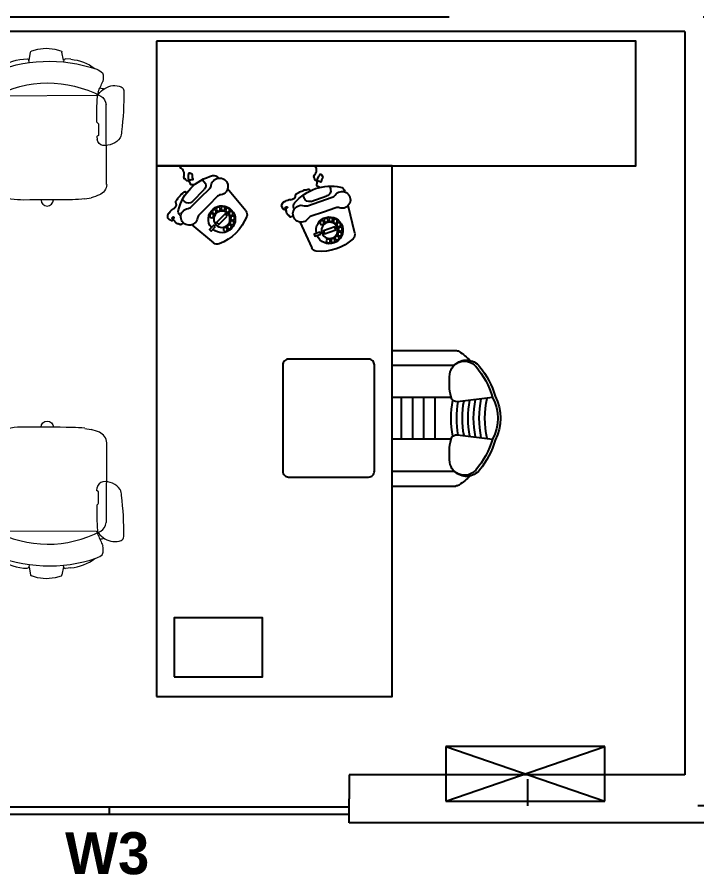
# Model space of a CAD drawing. Header units: inches. Extents: x 482566 to 494966, y -26460 to -22226.
# Drawn here: x 487429.7 to 487557.2, y -24374.5 to -24213.5 of the extents above; entities that cross this region are included whole.
import ezdxf

# ---------------------------------------------------------------- set-up
doc = ezdxf.new("R2010")
doc.units = ezdxf.units.IN
doc.header["$LTSCALE"] = 15
doc.header["$MEASUREMENT"] = 0
doc.linetypes.add('TRATTEGGIATA2', pattern=[9.525, 6.35, -3.175])
doc.layers.add('A-furniture', color=50, linetype='Continuous', lineweight=9)
doc.layers.add('I-ANNO-TEXT', color=7, linetype='Continuous', lineweight=18)
for name, color, linetype in [('furniture', 4, 'Continuous'), ('GLAZING', 4, 'Continuous'), ('I-FURN', 4, 'Continuous'), ('I-WALL-IN', 3, 'Continuous'), ('SUI GAS LINE', 30, 'TRATTEGGIATA2')]:
    doc.layers.add(name, color=color, linetype=linetype)
doc.styles.add('MICRO', font='')
doc.styles.get('MICRO').set_extended_font_data('MicrogrammaSSi', bold=True)

# ---------------------------------------------------------------- blocks, each defined once
blk = doc.blocks.new('A$C6A0E07C9')
at = {"layer": 'A-furniture'}
for p, q in [((-0.2138, 0.2718), (0.1182, 0.2876)), ((0.0377, 0.2515), (-0.0033, 0.2499)), ((0.0418, 0.2505), (0.045, 0.2473)), ((-0.0121, 0.2424), (-0.025, 0.2422)), ((-0.0115, 0.2426), (-0.0121, 0.2424)), ((-0.0112, 0.2428), (-0.0115, 0.2426)), ((-0.0079, 0.2484), (-0.0112, 0.2428)), ((0.045, 0.2473), (0.0464, 0.2461)), ((0.0464, 0.2461), (0.0478, 0.2453)), ((0.0478, 0.2453), (0.0485, 0.2451)), ((0.1585, 0.2497), (0.1792, -0.1667)), ((-0.2691, 0.1773), (-0.2664, 0.2046)), ((0.3152, 0.1516), (0.3188, 0.1294)), ((0.3146, 0.1213), (0.3056, 0.1197)), ((0.3131, 0.1211), (0.3466, 0.116)), ((0.3514, 0.1128), (0.36, 0.0876)), ((0.36, 0.0876), (0.3659, 0.0513)), ((-0.2893, 0.0294), (-0.2841, 0.0379)), ((-0.2841, 0.0379), (-0.2762, 0.0438)), ((-0.2762, 0.0438), (-0.2666, 0.0462)), ((0.3659, 0.0513), (0.3636, 0.0146)), ((-0.2907, 0.0196), (-0.2893, 0.0294)), ((-0.2883, 0.01), (-0.2907, 0.0196)), ((-0.2824, 0.002), (-0.2883, 0.01)), ((-0.2739, -0.003), (-0.2824, 0.002)), ((0.3636, 0.0146), (0.3576, -0.0113)), ((-0.2641, -0.0045), (-0.2739, -0.003)), ((0.3108, -0.0224), (0.3218, -0.0234)), ((0.3197, -0.023), (0.3546, -0.0146)), ((0.3546, -0.0146), (0.3564, -0.0132)), ((0.3564, -0.0132), (0.3576, -0.0113)), ((0.0087, -0.176), (-0.0042, -0.1772)), ((0.0094, -0.1763), (0.0087, -0.176)), ((0.0097, -0.1764), (0.0094, -0.1763)), ((0.0135, -0.1816), (0.0097, -0.1764)), ((0.0631, -0.1788), (0.066, -0.1753)), ((0.066, -0.1753), (0.0673, -0.174)), ((0.0673, -0.174), (0.0686, -0.173)), ((0.0686, -0.173), (0.0692, -0.1728)), ((0.2962, -0.1472), (0.2839, -0.1595)), ((-0.1895, -0.2174), (0.1433, -0.1996)), ((0.0591, -0.1802), (0.0183, -0.1827))]:
    blk.add_line(p, q, dxfattribs=at)
for centre, radius, start, end in [((0.2241, -0.8917), 1.2574, 92.3594, 100.1757), ((0.1721, 0.3454), 0.0192, 28.1256, 89.2436), ((0.0274, 0.2777), 0.0792, 129.4999, 189.1152), ((0.0065, 0.2825), 0.0635, 94.0792, 117.5938), ((0.1209, 0.3234), 0.0749, 330.3794, 24.513), ((0.117, 0.2414), 0.0463, 34.0902, 88.4441), ((0.1077, 0.3263), 0.0879, 309.6726, 333.0223), ((-0.21, 0.2233), 0.0487, 94.526, 161.0109), ((-0.0222, 0.2712), 0.0292, 192.0047, 264.4409), ((0.0374, 0.2414), 0.0101, 64.5281, 88.6391), ((0.0007, 1.5534), 1.3091, 272.0899, 276.676), ((0.1493, 0.274), 0.0211, 279.8693, 313.3434), ((-0.2488, 0.0248), 0.4712, 334.5973, 30.9732), ((0.1704, 0.2449), 0.0129, 130.1366, 158.0173), ((0.1866, 0.1808), 0.0779, 100.0525, 108.2672), ((-1.1254, 2.7931), 2.8487, 297.1157, 298.0695), ((-0.9196, -0.0126), 1.143, 14.0931, 15.0056), ((0.2336, 0.2226), 0.0597, 72.5282, 107.7011), ((0.1951, 0.2221), 0.0806, 25.5198, 45.5387), ((-0.3014, 0.0263), 0.6141, 339.6108, 22.0467), ((0.5941, -0.0351), 0.8932, 162.1203, 164.4323), ((-0.0038, 0.2437), 0.00623, 84.8455, 131.3174), ((0.1276, 0.1249), 0.1894, 8.0925, 40.8276), ((0.1816, 0.1421), 0.4521, 175.5289, 182.0991), ((72.2191, 3.6268), 72.5738, 182.765274, 182.924882), ((0.31, 0.1288), 0.0088, 301.088, 3.1667), ((0.3467, 0.1108), 0.00513, 22.8184, 91.0076), ((0.1162, -0.0378), 0.2107, 328.6962, 1.8079), ((0.3177, -0.0315), 0.00903, 2.1237, 63.3709), ((0.0809, -0.0616), 0.3414, 182.481, 200.7553), ((0.0015, -0.2058), 0.0292, 101.2525, 173.6887), ((0.0579, -0.1702), 0.0101, 277.0543, 301.1654), ((0.1515, -1.4793), 1.3091, 89.0174, 93.6036), ((0.138, -0.155), 0.0449, 276.7939, 330.1521), ((0.1724, -0.1915), 0.0211, 52.3501, 85.8241), ((0.197, -0.1553), 0.0211, 212.6602, 229.0352), ((0.1633, -0.2919), 0.1223, 63.0548, 80.6357), ((0.1362, -0.2476), 0.0879, 32.6712, 56.0209), ((-0.1856, -0.1603), 0.0572, 202.8821, 266.1169), ((0.0516, -0.2073), 0.0792, 176.5782, 236.1936), ((0.0171, -0.1766), 0.00623, 234.376, 280.848), ((-0.9196, -0.0126), 1.143, 350.6964, 351.6126), ((0.1491, -0.2435), 0.0749, 341.1805, 35.314), ((0.3239, 0.0551), 0.2601, 246.1539, 250.8174), ((0.249, -0.1528), 0.0392, 254.2998, 275.9911), ((0.2537, -0.1401), 0.0518, 269.3553, 293.3788), ((0.0312, -0.2142), 0.0635, 248.0997, 271.6142), ((0.1312, 0.9758), 1.2574, 265.5178, 273.334), ((0.2022, -0.2604), 0.0192, 276.4498, 337.5679)]:
    blk.add_arc(centre, radius, start, end, dxfattribs=at)
blk = doc.blocks.new('A$C129F564C')
at = {"layer": 'furniture'}
for p, q in [((0.8878, 1.0214), (0.8732, 1.1399)), ((1.0145, 1.1399), (0.9998, 1.0214)), ((0.7138, 0.8), (0.7138, 1.0154)), ((0.7638, 0.8), (0.7638, 1.0108)), ((0.8732, 0.9997), (0.8732, 0.8)), ((1.0145, 0.9997), (1.0145, 0.8)), ((1.1238, 0.8), (1.1238, 1.0108)), ((1.1738, 0.8), (1.1738, 1.0154)), ((1.0145, 0.9444), (0.8732, 0.9444)), ((1.0145, 0.9063), (0.8732, 0.9063)), ((1.0145, 0.8683), (0.8732, 0.8683)), ((1.0145, 0.8303), (0.8732, 0.8303)), ((1.5709, 0.6727), (1.6649, 0.6505)), ((1.711, 0.6397), (1.7134, 0.6391)), ((1.7309, 0.5871), (1.7217, 0.5902)), ((1.6793, 0.5244), (1.6976, 0.5784)), ((1.6094, 0.4871), (1.5213, 0.5268)), ((1.7004, 0.4972), (1.6911, 0.5003)), ((1.6548, 0.4666), (1.6526, 0.4676)), ((1.6472, 0.3032), (1.7218, 0.2417)), ((1.7583, 0.2116), (1.7602, 0.2101)), ((1.5997, 0.1197), (1.5383, 0.1942)), ((1.6789, 0.1223), (1.7192, 0.1626)), ((1.753, 0.1557), (1.7461, 0.1626)), ((1.6858, 0.0885), (1.6789, 0.0954)), ((1.6314, 0.0812), (1.6298, 0.0831))]:
    blk.add_line(p, q, dxfattribs=at)
for points in [[(1.1198, 1.083, 0.106121), (1.0145, 1.1399, 0.249834), (0.8732, 1.1399, 0.106121), (0.7678, 1.083)], [(0.7481, 1.0644, 0.042822), (0.7173, 1.0266)], [(1.1703, 1.0266, 0.042822), (1.1396, 1.0644, 0.249834)]]:
    blk.add_lwpolyline(points, format="xyb", dxfattribs=at)
for points in [[(0, 0), (0, 0.8), (1.8, 0.8), (1.8, 0)], [(1.5827, 0.6082), (1.5925, 0.6049), (1.5794, 0.5664), (1.5697, 0.5697)], [(1.5679, 0.5572), (1.5753, 0.5546), (1.5686, 0.5347), (1.5611, 0.5372)], [(0.0667, 0.0598), (0.0667, 0.3598), (0.2667, 0.3598), (0.2667, 0.0598)], [(1.6293, 0.2401), (1.6367, 0.2328), (1.6079, 0.2041), (1.6006, 0.2114)], [(1.5935, 0.2009), (1.5991, 0.1953), (1.5841, 0.1804), (1.5785, 0.186)]]:
    blk.add_lwpolyline(points, close=True, dxfattribs=at)
for points in [[(1.1244, 0.4285), (0.7644, 0.4285, -0.414214), (0.7444, 0.4485), (0.7444, 0.7195, -0.414214), (0.7644, 0.7395), (1.1244, 0.7395, -0.414214), (1.1444, 0.7195), (1.1444, 0.4485, -0.414214)], [(1.6572, 0.6088), (1.6429, 0.5668), (1.6287, 0.5249, -0.162278), (1.6214, 0.5153, 2), (1.6646, 0.5007, -0.162278), (1.6647, 0.5127), (1.6789, 0.5546), (1.6932, 0.5965, -0.162278), (1.7004, 0.6061, 2), (1.6573, 0.6208, -0.162278)], [(1.6964, 0.2077), (1.6651, 0.1764), (1.6338, 0.1451, -0.162278), (1.623, 0.1397, 2), (1.6553, 0.1075, -0.162278), (1.6606, 0.1182), (1.6919, 0.1495), (1.7233, 0.1808, -0.162278), (1.734, 0.1862, 2), (1.7018, 0.2185, -0.162278)]]:
    blk.add_lwpolyline(points, format="xyb", close=True, dxfattribs=at)
for points in [[(1.7267, 0.5549), (1.7314, 0.5454), (1.7339, 0.5446), (1.736, 0.5445), (1.7419, 0.5454), (1.744, 0.5453), (1.7457, 0.5441), (1.7474, 0.5449), (1.7495, 0.5449), (1.7528, 0.5466), (1.7549, 0.5465), (1.765, 0.5515), (1.768, 0.554), (1.7714, 0.5557), (1.7714, 0.5578), (1.7705, 0.5595), (1.7689, 0.5607), (1.7664, 0.5616), (1.7655, 0.5633), (1.7634, 0.5633), (1.7618, 0.5646), (1.7525, 0.56), (1.7504, 0.56), (1.7474, 0.5596), (1.7441, 0.5579), (1.7466, 0.5529), (1.7466, 0.5508), (1.7474, 0.5491), (1.7474, 0.547), (1.7474, 0.5449), (1.7507, 0.5382), (1.7532, 0.5373), (1.7553, 0.5373), (1.7578, 0.5364), (1.7595, 0.5352), (1.7603, 0.5335), (1.7637, 0.5352), (1.7662, 0.5343), (1.7679, 0.5351), (1.7691, 0.5368), (1.7704, 0.5385), (1.7755, 0.541), (1.7776, 0.541), (1.7809, 0.5426), (1.783, 0.5426), (1.7851, 0.5426), (1.7872, 0.5426), (1.7889, 0.5434), (1.7914, 0.5426), (1.7931, 0.5413), (1.7956, 0.5404), (1.799, 0.5379), (1.8, 0.5384)], [(1.6284, 0.4648), (1.6282, 0.4642), (1.6285, 0.4641), (1.6263, 0.4576), (1.6266, 0.4575), (1.6262, 0.4561), (1.6265, 0.456), (1.6262, 0.4551), (1.6265, 0.4549), (1.6262, 0.454), (1.6281, 0.4533), (1.6279, 0.4526), (1.6295, 0.4521), (1.6291, 0.4508), (1.6307, 0.4502), (1.6305, 0.4496), (1.6321, 0.449), (1.6319, 0.4484), (1.6329, 0.448), (1.6328, 0.4477), (1.6341, 0.4472), (1.6335, 0.4456), (1.6345, 0.4453), (1.6342, 0.4443), (1.6381, 0.443), (1.638, 0.4426), (1.6422, 0.4412), (1.6424, 0.4415), (1.6459, 0.4403), (1.6462, 0.441), (1.6566, 0.4374), (1.6567, 0.4377), (1.6581, 0.4373), (1.6583, 0.4379), (1.6593, 0.4376), (1.6596, 0.4386), (1.6599, 0.4385), (1.6609, 0.4414), (1.6606, 0.4415), (1.661, 0.4428), (1.6597, 0.4433), (1.6599, 0.4439), (1.659, 0.4443), (1.6591, 0.4446), (1.6581, 0.4449), (1.6575, 0.4433), (1.6569, 0.4435), (1.6563, 0.4419), (1.6557, 0.4421), (1.6553, 0.4411), (1.655, 0.4412), (1.6546, 0.4399), (1.6539, 0.4401), (1.6536, 0.4392), (1.6533, 0.4393), (1.6529, 0.4383), (1.6526, 0.4384), (1.6512, 0.4342), (1.6515, 0.434), (1.6511, 0.4331), (1.6518, 0.4328), (1.6515, 0.4319), (1.6534, 0.4312), (1.6532, 0.4305), (1.6555, 0.4298), (1.6553, 0.4291), (1.6585, 0.428), (1.6584, 0.4277), (1.6597, 0.4272), (1.6595, 0.4266), (1.6657, 0.4245), (1.666, 0.4251), (1.6673, 0.4247), (1.6676, 0.4256), (1.6689, 0.4252), (1.6692, 0.4262), (1.6705, 0.4257), (1.6712, 0.4277), (1.6722, 0.4274), (1.6725, 0.4284), (1.6742, 0.4278), (1.6747, 0.4294), (1.6754, 0.4292), (1.6758, 0.4305), (1.6765, 0.4303), (1.6768, 0.4313), (1.6775, 0.4311), (1.6782, 0.4333), (1.6786, 0.4332), (1.679, 0.4345), (1.6784, 0.4348), (1.679, 0.4367), (1.6793, 0.4366), (1.6798, 0.4379), (1.6804, 0.4377), (1.6818, 0.4416), (1.6824, 0.4414), (1.6839, 0.4457), (1.6835, 0.4458), (1.6842, 0.4477), (1.6839, 0.4478), (1.6851, 0.4514), (1.6848, 0.4516), (1.6852, 0.4529), (1.6849, 0.453), (1.6859, 0.4559), (1.6856, 0.456), (1.6859, 0.457), (1.6856, 0.4571), (1.6859, 0.4581), (1.6856, 0.4582), (1.6873, 0.4631), (1.6876, 0.463), (1.688, 0.4643), (1.6884, 0.4642), (1.689, 0.4662), (1.6893, 0.4661), (1.69, 0.468), (1.6907, 0.4678), (1.6911, 0.4691), (1.6914, 0.469), (1.6919, 0.4703), (1.6935, 0.4698), (1.6942, 0.4717), (1.6961, 0.4711), (1.6964, 0.4717), (1.6974, 0.4714), (1.6975, 0.4717), (1.6984, 0.4714), (1.6987, 0.472), (1.7, 0.4716), (1.7001, 0.4719), (1.7014, 0.4715), (1.702, 0.4731), (1.7026, 0.4729), (1.7029, 0.4739), (1.7039, 0.4735), (1.7043, 0.4745), (1.7046, 0.4744), (1.7051, 0.476), (1.7055, 0.4759), (1.7061, 0.4779), (1.7065, 0.4778), (1.7068, 0.4787), (1.7071, 0.4786), (1.7079, 0.4809), (1.7082, 0.4808), (1.7086, 0.4818), (1.7089, 0.4817), (1.7097, 0.484), (1.71, 0.4839), (1.7104, 0.4852), (1.7111, 0.485), (1.7151, 0.4967), (1.7154, 0.4966), (1.7157, 0.4976), (1.7161, 0.4975), (1.7167, 0.4995), (1.7171, 0.4993), (1.7175, 0.5007), (1.7178, 0.5005), (1.7186, 0.5028), (1.718, 0.5031), (1.7183, 0.504), (1.718, 0.5041), (1.7184, 0.5055), (1.7181, 0.5056), (1.7188, 0.5075), (1.7184, 0.5076), (1.721, 0.5152), (1.72, 0.5155), (1.7203, 0.5165), (1.72, 0.5166), (1.7203, 0.5176), (1.7184, 0.5182), (1.7186, 0.5189), (1.7157, 0.5199), (1.7158, 0.5202), (1.7145, 0.5207)], [(1.735, 0.1287), (1.735, 0.1181), (1.7368, 0.1162), (1.7387, 0.1153), (1.7443, 0.1134), (1.7462, 0.1124), (1.7472, 0.1106), (1.749, 0.1106), (1.7509, 0.1096), (1.7547, 0.1096), (1.7566, 0.1087), (1.7678, 0.1087), (1.7716, 0.1096), (1.7753, 0.1096), (1.7763, 0.1115), (1.7763, 0.1134), (1.7753, 0.1153), (1.7735, 0.1171), (1.7735, 0.119), (1.7716, 0.12), (1.7706, 0.1218), (1.7603, 0.1218), (1.7584, 0.1228), (1.7556, 0.1237), (1.7519, 0.1237), (1.7519, 0.1181), (1.7509, 0.1162), (1.7509, 0.1143), (1.75, 0.1124), (1.749, 0.1106), (1.749, 0.1031), (1.7509, 0.1012), (1.7528, 0.1002), (1.7547, 0.0984), (1.7556, 0.0965), (1.7556, 0.0946), (1.7594, 0.0946), (1.7613, 0.0927), (1.7631, 0.0927), (1.765, 0.0937), (1.7669, 0.0946), (1.7725, 0.0946), (1.7744, 0.0937), (1.7782, 0.0937), (1.78, 0.0927), (1.7819, 0.0918), (1.7838, 0.0909), (1.7857, 0.0909), (1.7875, 0.089), (1.7885, 0.0871), (1.7904, 0.0852), (1.7922, 0.0815), (1.7941, 0.0815), (1.796, 0.0805), (1.8, 0.0805)], [(1.6069, 0.0913), (1.6065, 0.0909), (1.6067, 0.0906), (1.6018, 0.0857), (1.6021, 0.0855), (1.6011, 0.0845), (1.6013, 0.0843), (1.6006, 0.0835), (1.6009, 0.0833), (1.6001, 0.0826), (1.6016, 0.0811), (1.6011, 0.0806), (1.6023, 0.0794), (1.6013, 0.0784), (1.6026, 0.0772), (1.6021, 0.0767), (1.6033, 0.0755), (1.6028, 0.075), (1.6035, 0.0743), (1.6033, 0.074), (1.6043, 0.073), (1.6031, 0.0718), (1.6038, 0.0711), (1.6031, 0.0704), (1.606, 0.0674), (1.6057, 0.0672), (1.6089, 0.064), (1.6092, 0.0643), (1.6118, 0.0616), (1.6123, 0.0621), (1.6201, 0.0542), (1.6204, 0.0545), (1.6214, 0.0535), (1.6219, 0.054), (1.6226, 0.0533), (1.6233, 0.054), (1.6236, 0.0538), (1.6258, 0.056), (1.6255, 0.0562), (1.6265, 0.0572), (1.6255, 0.0582), (1.626, 0.0586), (1.6253, 0.0594), (1.6255, 0.0596), (1.6248, 0.0604), (1.6236, 0.0591), (1.6231, 0.0596), (1.6219, 0.0584), (1.6214, 0.0589), (1.6206, 0.0582), (1.6204, 0.0584), (1.6194, 0.0574), (1.6189, 0.0579), (1.6182, 0.0572), (1.6179, 0.0574), (1.6172, 0.0567), (1.617, 0.0569), (1.6138, 0.0538), (1.614, 0.0535), (1.6133, 0.0528), (1.6138, 0.0523), (1.6131, 0.0516), (1.6145, 0.0501), (1.614, 0.0496), (1.6157, 0.0479), (1.6153, 0.0474), (1.6177, 0.045), (1.6175, 0.0447), (1.6184, 0.0437), (1.6179, 0.0432), (1.6226, 0.0386), (1.6231, 0.0391), (1.624, 0.0381), (1.6248, 0.0389), (1.6258, 0.0379), (1.6265, 0.0386), (1.6275, 0.0376), (1.6289, 0.0391), (1.6297, 0.0384), (1.6304, 0.0391), (1.6316, 0.0379), (1.6328, 0.0391), (1.6333, 0.0386), (1.6343, 0.0396), (1.6348, 0.0391), (1.6355, 0.0398), (1.636, 0.0393), (1.6377, 0.0411), (1.638, 0.0408), (1.6389, 0.0418), (1.6385, 0.0423), (1.6399, 0.0437), (1.6402, 0.0435), (1.6411, 0.0445), (1.6416, 0.044), (1.6446, 0.0469), (1.6451, 0.0464), (1.6482, 0.0496), (1.648, 0.0499), (1.6495, 0.0513), (1.6492, 0.0516), (1.6519, 0.0543), (1.6517, 0.0545), (1.6526, 0.0555), (1.6524, 0.0557), (1.6546, 0.0579), (1.6543, 0.0582), (1.6551, 0.0589), (1.6548, 0.0591), (1.6556, 0.0599), (1.6553, 0.0601), (1.659, 0.0638), (1.6592, 0.0635), (1.6602, 0.0645), (1.6605, 0.0643), (1.6619, 0.0657), (1.6622, 0.0655), (1.6636, 0.067), (1.6641, 0.0665), (1.6651, 0.0674), (1.6653, 0.0672), (1.6663, 0.0682), (1.6675, 0.067), (1.669, 0.0684), (1.6705, 0.067), (1.671, 0.0674), (1.6717, 0.0667), (1.6719, 0.067), (1.6727, 0.0662), (1.6732, 0.0667), (1.6741, 0.0657), (1.6744, 0.066), (1.6754, 0.065), (1.6766, 0.0662), (1.6771, 0.0657), (1.6778, 0.0665), (1.6785, 0.0657), (1.6793, 0.0665), (1.6795, 0.0662), (1.6807, 0.0675), (1.681, 0.0672), (1.6824, 0.0687), (1.6827, 0.0684), (1.6834, 0.0692), (1.6837, 0.0689), (1.6854, 0.0706), (1.6856, 0.0704), (1.6863, 0.0711), (1.6866, 0.0709), (1.6883, 0.0726), (1.6885, 0.0723), (1.6895, 0.0733), (1.69, 0.0728), (1.6988, 0.0816), (1.6991, 0.0814), (1.6998, 0.0821), (1.7, 0.0819), (1.7015, 0.0833), (1.7017, 0.0831), (1.7027, 0.0841), (1.703, 0.0838), (1.7047, 0.0855), (1.7042, 0.086), (1.7049, 0.0868), (1.7047, 0.087), (1.7056, 0.088), (1.7054, 0.0882), (1.7069, 0.0897), (1.7066, 0.0899), (1.7122, 0.0956), (1.7115, 0.0963), (1.7122, 0.097), (1.712, 0.0973), (1.7127, 0.098), (1.7113, 0.0995), (1.7118, 0.0999), (1.7096, 0.1021), (1.7098, 0.1024), (1.7088, 0.1033)]]:
    blk.add_lwpolyline(points, dxfattribs=at)
for centre, radius in [((1.555, 0.6129), 0.00669), ((1.5811, 0.5873), 0.0275), ((1.5687, 0.6216), 0.00669), ((1.5848, 0.6236), 0.00669), ((1.6002, 0.6184), 0.00669), ((1.6118, 0.607), 0.00669), ((1.5449, 0.5829), 0.00669), ((1.5465, 0.599), 0.00669), ((1.6156, 0.5756), 0.00669), ((1.6173, 0.5917), 0.00669), ((1.6071, 0.5617), 0.00669), ((1.6066, 0.2565), 0.00669), ((1.6227, 0.2584), 0.00669), ((1.5842, 0.2341), 0.00669), ((1.5928, 0.2479), 0.00669), ((1.6186, 0.2221), 0.0275), ((1.638, 0.253), 0.00669), ((1.6495, 0.2415), 0.00669), ((1.6549, 0.2262), 0.00669), ((1.6531, 0.21), 0.00669), ((1.6307, 0.1877), 0.00669), ((1.6444, 0.1963), 0.00669)]:
    blk.add_circle(centre, radius, dxfattribs=at)
for centre, radius, start, end in [((0.9438, 1.0074), 0.1602, 62.317, 117.683), ((0.9531, 0.8661), 0.2953, 106.4736, 128.8568), ((0.9438, 1.0074), 0.1502, 61.9455, 118.0545), ((0.9345, 0.8661), 0.2953, 51.1432, 73.5264), ((0.9438, 1.4287), 0.3145, 257.44, 282.56), ((0.8036, 1.0516), 0.057, 128.8568, 224.8513), ((0.8003, 1.045), 0.05, 130.5056, 262.9259), ((0.9438, 1.4096), 0.3145, 257.8911, 282.1089), ((0.9438, 1.3905), 0.3145, 258.341, 281.659), ((1.0873, 1.045), 0.05, 277.0741, 49.4944), ((1.084, 1.0516), 0.057, 315.1487, 51.1432), ((0.9438, 1.3715), 0.3145, 258.7898, 281.2102), ((0.7338, 1.0154), 0.02, 145.756, 180), ((0.8679, 1.019), 0.02, 283.1474, 7.0328), ((0.9438, 1.3524), 0.3145, 259.2374, 280.7626), ((0.9438, 1.3333), 0.3145, 259.6838, 280.3162), ((1.0197, 1.019), 0.02, 172.9672, 256.8526), ((1.1538, 1.0154), 0.02, 0, 34.244), ((0.8217, 1.2171), 0.2235, 262.9259, 283.1474), ((0.9438, 1.3142), 0.3145, 258.8202, 281.1798), ((1.066, 1.2171), 0.2235, 256.8526, 277.0741), ((1.5665, 0.6542), 0.019, 76.7496, 137.169), ((1.671, 0.5573), 0.1615, 137.169, 185.299), ((1.5811, 0.5873), 0.0455, 257.6369, 247.6634), ((1.5695, 0.5918), 0.1615, 310.8008, 11.6672), ((1.7091, 0.6206), 0.019, 11.6672, 76.7496), ((1.7156, 0.5722), 0.019, 71.234, 161.234), ((1.5291, 0.5441), 0.019, 185.299, 245.7184), ((1.6973, 0.5183), 0.019, 161.234, 251.234), ((1.6626, 0.4839), 0.019, 245.7184, 310.8008), ((1.6861, 0.1554), 0.1615, 110.935, 159.065), ((1.6351, 0.2885), 0.019, 50.5156, 110.935), ((1.6186, 0.2221), 0.0455, 231.4029, 221.4294), ((1.553, 0.2063), 0.019, 159.065, 219.4844), ((1.7481, 0.1954), 0.019, 345.4332, 50.5156), ((1.6102, 0.2312), 0.1615, 284.5668, 345.4332), ((1.7326, 0.1491), 0.019, 45, 135), ((1.6923, 0.1088), 0.019, 135, 225), ((1.6461, 0.0933), 0.019, 219.4844, 284.5668)]:
    blk.add_arc(centre, radius, start, end, dxfattribs=at)

msp = doc.modelspace()

# ---------------------------------------------------------------- linework, layer by layer
at = {"ltscale": 3}
for p, q in [((487539.93, -24350.39), (487510.07, -24350.39)), ((487510.07, -24350.39), (487510.07, -24360.61)), ((487510.07, -24360.61), (487539.93, -24350.39)), ((487539.93, -24350.39), (487510.07, -24350.39)), ((487510.07, -24350.39), (487539.93, -24360.61)), ((487539.93, -24360.61), (487539.93, -24350.39)), ((487510.07, -24360.61), (487539.93, -24360.61))]:
    msp.add_line(p, q, dxfattribs=at)
at = {"layer": 'GLAZING', "elevation": 6.93}
for points in [[(487446.95, -24361.76), (487401.95, -24361.76)], [(487446.95, -24363.11), (487401.95, -24363.11)], [(487446.95, -24361.76), (487446.95, -24363.11)], [(487491.95, -24361.76), (487446.95, -24361.76)], [(487491.95, -24363.11), (487446.95, -24363.11)]]:
    msp.add_lwpolyline(points, dxfattribs=at)
at = {"layer": 'I-FURN', "elevation": 6.93}
msp.add_lwpolyline([(487455.78, -24218), (487455.78, -24241.4), (487545.78, -24241.4), (487545.78, -24218)], close=True, dxfattribs=at)
at = {"layer": 'I-WALL-IN'}
for p, q in [((487554.95, -24216.22, 6.93), (487320.95, -24216.22, 6.93)), ((487554.95, -24216.22, 6.93), (487554.95, -24355.72, 6.93)), ((487491.95, -24355.72, 6.93), (487491.95, -24360.22, 6.93)), ((487491.95, -24364.72, 6.93), (487491.95, -24360.22, 6.93))]:
    msp.add_line(p, q, dxfattribs=at)
at = {"layer": 'I-WALL-IN', "elevation": 6.93}
for points in [[(487554.95, -24355.72), (487491.95, -24355.72)], [(487568.71, -24364.72), (487491.95, -24364.72)]]:
    msp.add_lwpolyline(points, dxfattribs=at)
at = {"layer": 'SUI GAS LINE'}
for p, q in [((487796.5, -24213.5), (487289, -24213.5)), ((487525.5, -24361.5), (487525.5, -24356.5)), ((487795.5, -24361.5), (487525.5, -24361.5))]:
    msp.add_line(p, q, dxfattribs=at)

# ---------------------------------------------------------------- block references
at = {"layer": 'A-furniture'}
for p, xscale, yscale, zscale, rotation in [((487433.71, -24235.94, -23.67), -44.99999999998288, 45, 45, 273.1434728385197), ((487433.71, -24302.32, -23.67), 44.99999999998288, 44.99999999998288, 44.99999999998288, 266.8565271614803)]:
    msp.add_blockref('A$C6A0E07C9', p, dxfattribs=dict(at, xscale=xscale, yscale=yscale, zscale=zscale, rotation=rotation))
at = {"layer": 'furniture', "xscale": -55.33161534353492, "yscale": 55.33161534353492, "zscale": 55.33161534353492, "rotation": 270}
msp.add_blockref('A$C129F564C', (487455.78, -24340.99, 39.42), dxfattribs=at)

# ---------------------------------------------------------------- texts
at = {"layer": 'I-ANNO-TEXT', "insert": (487438.65, -24366.46, 6.93), "char_height": 7.875, "attachment_point": 1, "style": 'MICRO'}
msp.add_mtext_dynamic_manual_height_columns('{\\fBahnschrift Light|b1|i0|c0|p34;W3}', width=7.4099, gutter_width=1.5, heights=[0], dxfattribs=at)

doc.saveas('drawing.dxf')
